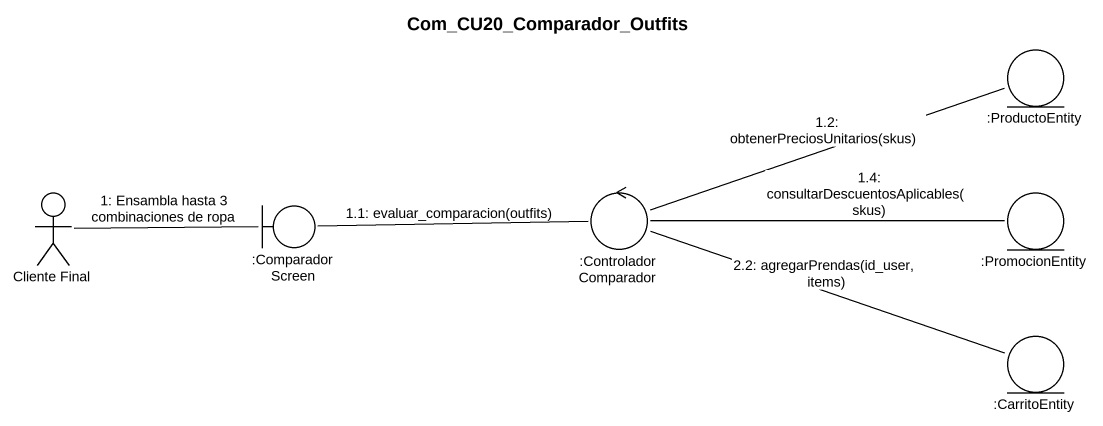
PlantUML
@startuml
title Com_CU20_Comparador_Outfits
entity ":ProductoEntity" as ProductoEntity
actor "Cliente Final" as Cliente_Final
boundary ":ComparadorScreen" as ComparadorScreen
control ":ControladorComparador" as ControladorComparador
entity ":PromocionEntity" as PromocionEntity
entity ":CarritoEntity" as CarritoEntity
Cliente_Final -right- ComparadorScreen : 1: Ensambla hasta 3 combinaciones de ropa
ComparadorScreen -right- ControladorComparador : 1.1: evaluar_comparacion(outfits)
ControladorComparador -right- ProductoEntity : 1.2: obtenerPreciosUnitarios(skus)
ControladorComparador -right- PromocionEntity : 1.4: consultarDescuentosAplicables(skus)
ControladorComparador -right- CarritoEntity : 2.2: agregarPrendas(id_user, items)
@enduml
